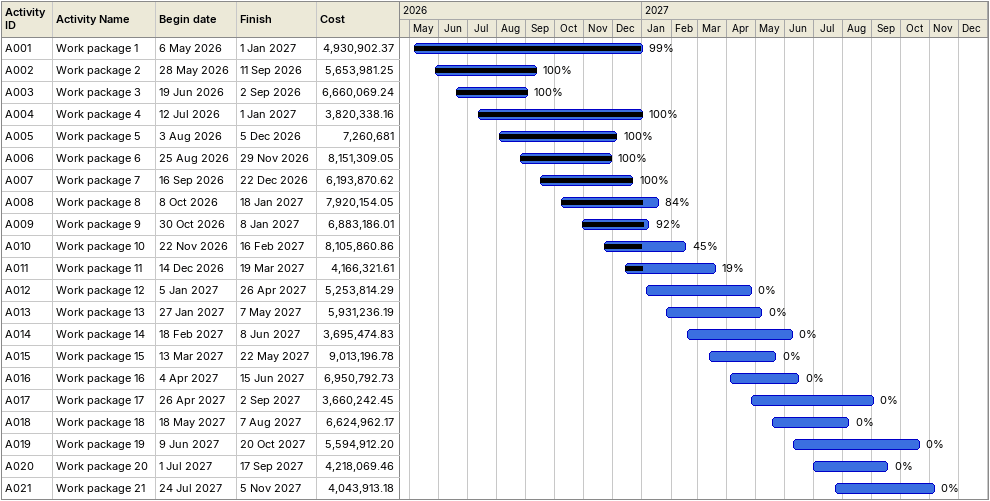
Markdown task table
| ID | Task | Start | Finish | % complete | Cost |
|---|---|---|---|---|---|
| A001 | Work package 1 | 2026-05-06 | 2027-01-01 | 99 | 4930902.37 |
| A002 | Work package 2 | 2026-05-28 | 2026-09-11 | 100 | 5653981.25 |
| A003 | Work package 3 | 2026-06-19 | 2026-09-02 | 100 | 6660069.24 |
| A004 | Work package 4 | 2026-07-12 | 2027-01-01 | 100 | 3820338.16 |
| A005 | Work package 5 | 2026-08-03 | 2026-12-05 | 100 | 7260681 |
| A006 | Work package 6 | 2026-08-25 | 2026-11-29 | 100 | 8151309.05 |
| A007 | Work package 7 | 2026-09-16 | 2026-12-22 | 100 | 6193870.62 |
| A008 | Work package 8 | 2026-10-08 | 2027-01-18 | 84 | 7920154.05 |
| A009 | Work package 9 | 2026-10-30 | 2027-01-08 | 92 | 6883186.01 |
| A010 | Work package 10 | 2026-11-22 | 2027-02-16 | 45 | 8105860.86 |
| A011 | Work package 11 | 2026-12-14 | 2027-03-19 | 19 | 4166321.61 |
| A012 | Work package 12 | 2027-01-05 | 2027-04-26 | 0 | 5253814.29 |
| A013 | Work package 13 | 2027-01-27 | 2027-05-07 | 0 | 5931236.19 |
| A014 | Work package 14 | 2027-02-18 | 2027-06-08 | 0 | 3695474.83 |
| A015 | Work package 15 | 2027-03-13 | 2027-05-22 | 0 | 9013196.78 |
| A016 | Work package 16 | 2027-04-04 | 2027-06-15 | 0 | 6950792.73 |
| A017 | Work package 17 | 2027-04-26 | 2027-09-02 | 0 | 3660242.45 |
| A018 | Work package 18 | 2027-05-18 | 2027-08-07 | 0 | 6624962.17 |
| A019 | Work package 19 | 2027-06-09 | 2027-10-20 | 0 | 5594912.20 |
| A020 | Work package 20 | 2027-07-01 | 2027-09-17 | 0 | 4218069.46 |
| A021 | Work package 21 | 2027-07-24 | 2027-11-05 | 0 | 4043913.18 |
